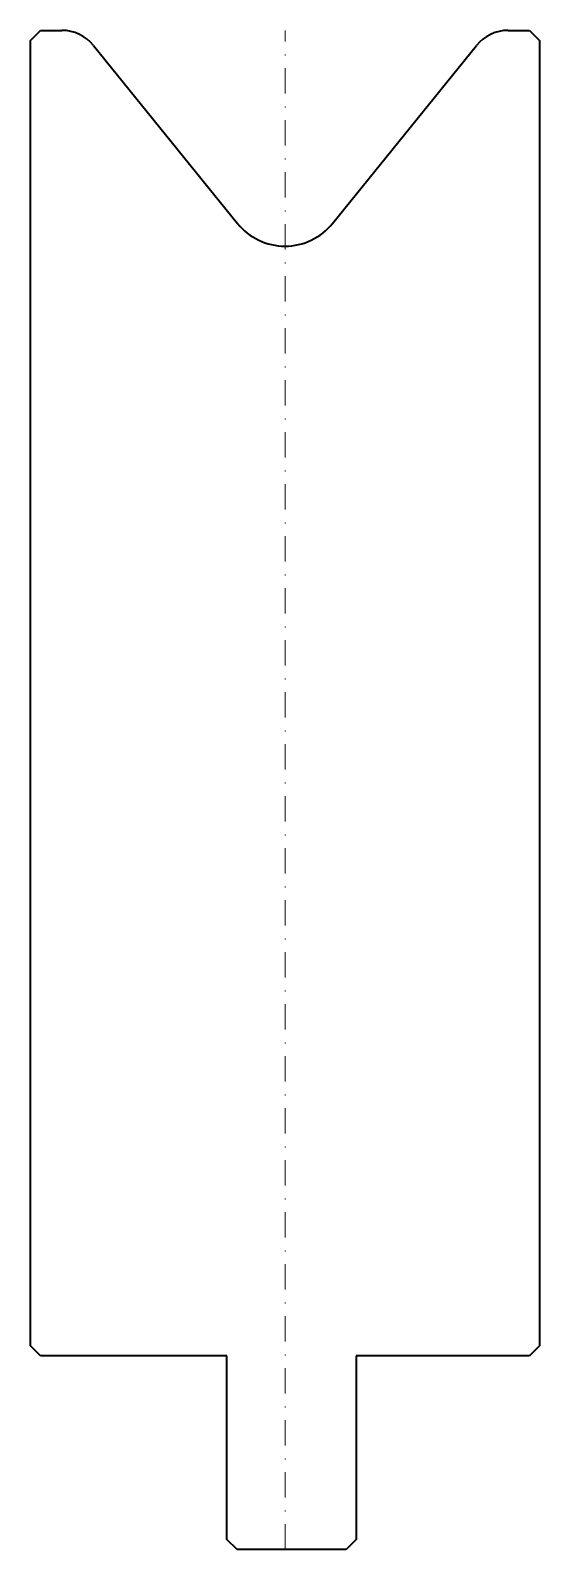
# Model space of a CAD drawing. Header units: millimetres. Extents: x -25 to 25, y -149 to 0.
import ezdxf

# ---------------------------------------------------------------- set-up
doc = ezdxf.new("R2010")
doc.units = ezdxf.units.MM
doc.header["$LTSCALE"] = 5
doc.linetypes.add('AUSGEZOGEN', pattern=[0])
doc.linetypes.add('DASHDOT', pattern=[1, 0.5, -0.25, 0, -0.25])
doc.layers.add('2', color=7, linetype='Continuous')

msp = doc.modelspace()

# ---------------------------------------------------------------- linework, layer by layer
at = {"layer": '2', "color": 7, "linetype": 'AUSGEZOGEN', "lineweight": 35}
for p, q in [((-25, -1), (-24, 0)), ((-24, 0), (-21.91, 0)), ((21.91, 0), (24, 0)), ((24, 0), (25, -1)), ((-25, -129), (-25, -1)), ((-18.8, -1.48), (-4.66, -18.94)), ((4.66, -18.94), (18.8, -1.48)), ((25, -1), (25, -129)), ((-24, -130), (-25, -129)), ((25, -129), (24, -130)), ((-5.7, -130), (-24, -130)), ((-5.7, -148), (-5.7, -130)), ((24, -130), (7, -130)), ((7, -130), (7, -148)), ((-4.7, -149), (-5.7, -148)), ((6, -149), (-4.7, -149)), ((7, -148), (6, -149))]:
    msp.add_line(p, q, dxfattribs=at)
at = {"layer": '2', "color": 7, "linetype": 'DASHDOT', "lineweight": 18}
msp.add_line((0, -149), (0, 0), dxfattribs=at)
at = {"layer": '2', "color": 7, "linetype": 'AUSGEZOGEN', "lineweight": 35}
for centre, radius, start, end in [((-21.91, -4), 4, 39, 90), ((21.91, -4), 4, 90, 141), ((0, -15.16), 6, 219, 321)]:
    msp.add_arc(centre, radius, start, end, dxfattribs=at)

doc.saveas('drawing.dxf')
